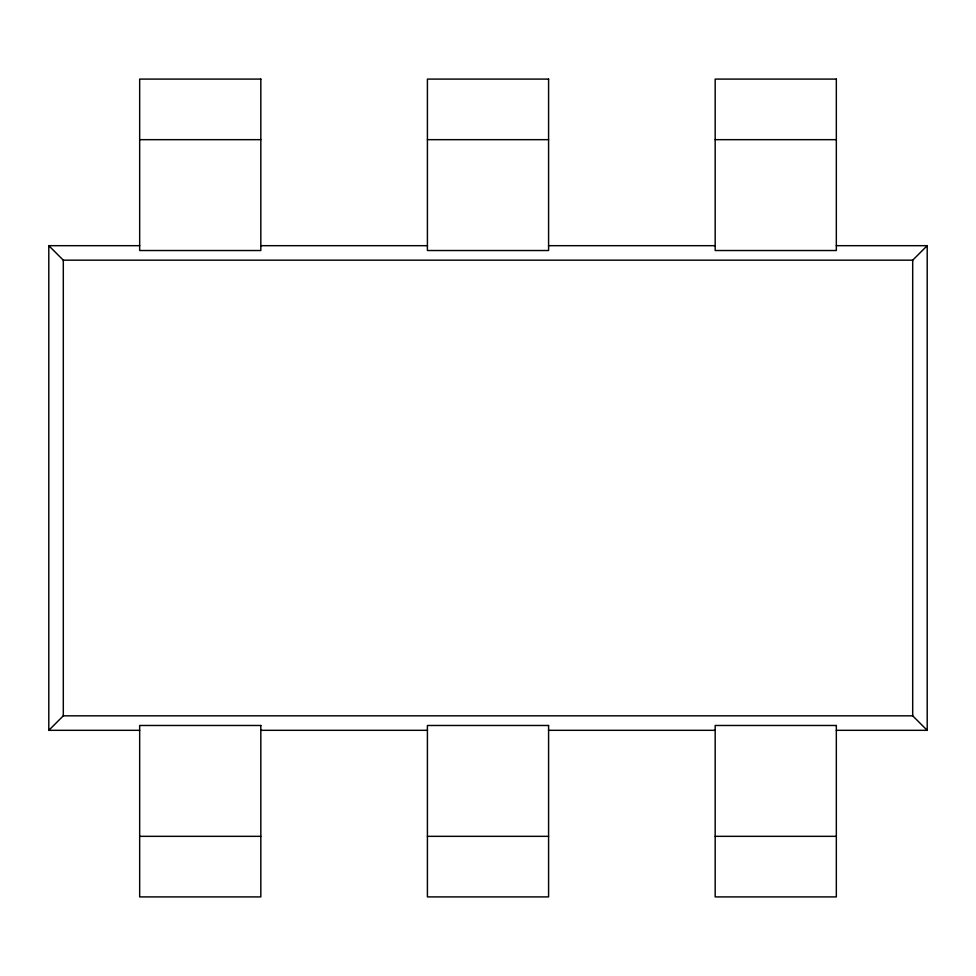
<?xml version="1.0" encoding="UTF-8"?>
<svg xmlns="http://www.w3.org/2000/svg" width="976" height="976" viewBox="0 0 976 976"><rect width="100%" height="100%" fill="white"/><g stroke="black" fill="none" stroke-linecap="round" stroke-linejoin="round"><path stroke-width="1.46" d="M139.666 730.316L48.8 730.316L63.306 715.823L912.694 715.823L927.2 730.316L836.334 730.316M139.666 245.684L48.8 245.684L63.306 260.177L912.694 260.177L927.2 245.684L836.334 245.684M139.666 139.666L260.824 139.666M427.415 139.666L548.585 139.666M715.176 139.666L836.334 139.666M260.824 245.684L427.415 245.684M548.585 245.684L715.176 245.684M260.824 730.316L427.415 730.316M548.585 730.316L715.176 730.316M139.666 836.334L260.824 836.334M427.415 836.334L548.585 836.334M715.176 836.334L836.334 836.334M927.2 245.684L927.2 730.316M912.694 260.177L912.694 715.823M63.306 260.177L63.306 715.823M48.8 245.684L48.8 730.316M260.824 79.093L139.666 79.093L139.666 250.515L260.824 250.515L260.824 79.093M548.585 79.093L427.415 79.093L427.415 250.515L548.585 250.515L548.585 79.093M836.334 79.093L715.176 79.093L715.176 250.515L836.334 250.515L836.334 79.093M260.824 725.485L139.666 725.485L139.666 896.907L260.824 896.907L260.824 725.485M548.585 725.485L427.415 725.485L427.415 896.907L548.585 896.907L548.585 725.485M836.334 725.485L715.176 725.485L715.176 896.907L836.334 896.907L836.334 725.485"/></g></svg>
